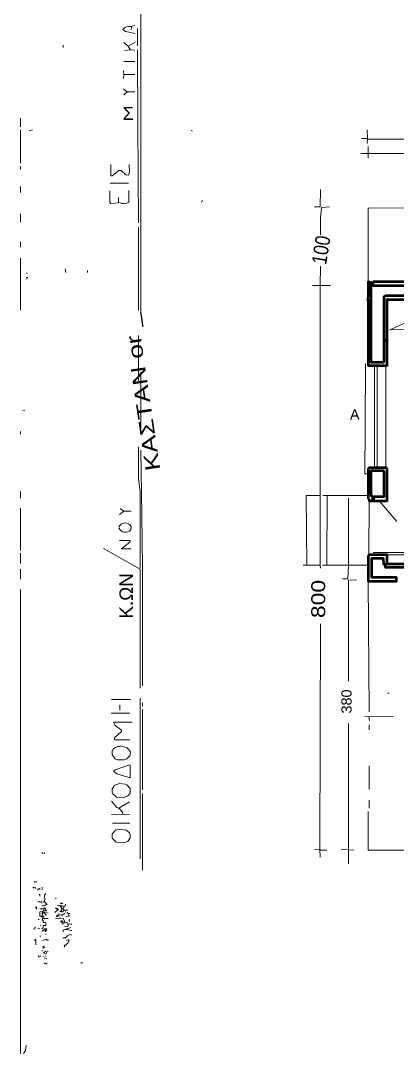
# Model space of a CAD drawing. Header units: metres. Extents: x 0.1 to 33.2, y 0 to 25.4.
# Drawn here: x 0.1 to 5.45, y 0.02 to 14.66 of the extents above; entities that cross this region are included whole.
import ezdxf

# ---------------------------------------------------------------- set-up
doc = ezdxf.new("R2010")
doc.units = ezdxf.units.M
for name, color, linetype, lineweight in [('P2D_GRAMMES', 7, 'Continuous', 18), ('P2D_MIKRA', 8, 'Continuous', 13), ('P2D_TOIXOI', 7, 'Continuous', 50), ('P2D_TOXA', 7, 'Continuous', 18)]:
    doc.layers.add(name, color=color, linetype=linetype, lineweight=lineweight)
doc.layers.add('P2D_KEIMENA', color=7, linetype='Continuous')
doc.styles.add('ARIAL', font='arial.ttf')

msp = doc.modelspace()

# ---------------------------------------------------------------- linework, layer by layer
at = {"layer": 'P2D_GRAMMES'}
for p, q in [((1.809956, 16.386175), (1.809956, 10.506075)), ((1.76236, 14.544675), (1.76236, 14.303375)), ((1.565275, 14.347825), (1.628775, 14.297025)), ((1.730375, 14.354175), (1.628775, 14.297025)), ((1.660525, 14.246225), (1.724025, 14.241264)), ((1.565275, 14.077335), (1.724025, 14.077335)), ((1.56467, 13.954125), (1.565275, 13.896975)), ((1.565275, 13.896975), (1.56467, 13.839825)), ((1.565275, 13.896975), (1.724025, 13.896975)), ((1.56467, 13.693775), (1.616075, 13.649325)), ((1.615278, 13.650014), (1.724025, 13.650936)), ((0.103301, 13.274675), (0.103301, 13.154025)), ((0.103301, 13.109575), (0.103301, 12.639675)), ((4.937125, 12.988925), (5.025546, 12.989211)), ((5.02587, 12.982567), (5.019675, 12.919075)), ((4.930775, 12.77724), (5.032375, 12.77724)), ((5.03493, 12.874625), (5.032375, 12.77724)), ((5.032375, 12.77724), (7.699375, 12.77724)), ((5.032375, 12.77724), (5.03493, 12.709525)), ((1.374775, 12.354284), (1.635125, 12.354284)), ((1.637903, 12.252325), (1.637903, 12.087225)), ((0.103301, 11.922125), (0.103301, 11.801475)), ((1.773254, 11.731625), (1.773254, 10.550525)), ((0.103301, 11.293475), (0.103301, 10.556875)), ((4.357899, 11.179175), (4.352925, 10.9058)), ((4.244975, 10.9058), (4.352925, 10.9058)), ((4.352925, 10.9058), (4.498975, 10.9058)), ((4.352925, 10.9058), (4.352925, 7.929151)), ((5.692775, 10.436225), (5.337175, 10.271125)), ((5.354787, 10.279302), (6.194425, 10.264775)), ((1.773254, 10.194925), (1.773254, 9.553575)), ((1.809956, 9.674225), (1.809956, 8.791575)), ((5.12445, 9.768884), (5.12445, 8.340725)), ((5.16255, 9.768884), (5.16255, 8.319391)), ((5.286375, 9.768884), (5.286297, 8.318579)), ((4.352925, 7.929151), (4.352925, 6.938919)), ((4.45135, 7.929151), (5.013325, 7.929151)), ((5.048722, 7.85495), (5.0419, 7.0866)), ((5.191125, 7.85495), (5.438775, 7.559675)), ((0.103301, 7.750175), (0.103301, 7.146925)), ((1.565275, 7.705725), (1.508125, 7.661275)), ((1.514475, 7.743825), (1.565275, 7.705725)), ((1.565275, 7.705725), (1.673225, 7.705725)), ((1.673225, 7.489825), (1.666875, 7.439025)), ((5.838825, 7.121525), (5.102225, 7.11835)), ((0.103301, 6.886575), (0.103301, 6.740525)), ((4.111625, 6.938919), (4.162425, 6.938919)), ((4.162425, 6.938919), (4.352925, 6.938919)), ((4.352925, 6.938919), (4.357899, 6.899275)), ((4.384675, 6.938919), (4.448175, 6.938919)), ((0.103301, 6.594475), (0.103301, 0.022225)), ((5.03493, 6.71481), (5.048722, 4.860925)), ((4.357899, 6.111875), (4.346575, 2.917825)), ((1.393825, 5.038725), (1.660525, 5.038725)), ((1.799194, 5.057775), (1.799194, 2.778125)), ((1.387475, 4.84418), (1.654175, 4.84418)), ((1.834445, 4.899025), (1.834445, 3.756025)), ((4.987925, 4.797425), (5.045075, 4.791075)), ((5.387975, 4.794699), (5.045075, 4.791075)), ((5.045075, 4.791075), (5.051425, 4.740275)), ((5.048722, 4.098925), (5.048722, 3.762375)), ((1.834445, 3.705225), (1.834445, 2.619375)), ((1.647825, 3.584575), (1.495425, 3.495675)), ((5.048722, 3.609975), (5.048722, 3.495675)), ((1.393825, 3.406775), (1.552575, 3.413125)), ((1.406525, 3.286165), (1.654175, 3.286165)), ((4.347473, 2.901657), (4.448175, 2.902312)), ((0.447675, 2.200275), (0.434975, 2.181225)), ((0.461645, 2.289175), (0.441325, 2.263775)), ((0.441325, 2.251075), (0.447675, 2.200275)), ((0.444764, 2.223565), (0.447675, 2.200275)), ((0.438498, 2.114388), (0.422275, 2.110798)), ((0.631825, 2.054225), (0.587375, 2.016125)), ((0.669925, 2.105025), (0.676275, 2.092325)), ((0.688975, 2.110798), (0.676275, 2.092325)), ((0.681311, 2.066925), (0.681311, 2.047875)), ((0.720725, 2.05105), (0.695325, 2.028825)), ((0.447675, 2.016125), (0.492125, 2.009775)), ((0.708025, 1.934369), (0.657225, 1.939925)), ((0.695325, 2.028825), (0.705328, 2.037577)), ((0.708025, 1.934369), (0.733425, 1.882775)), ((0.784225, 1.990725), (0.790575, 1.9685)), ((0.428625, 1.875518), (0.454025, 1.875518)), ((0.796925, 1.857375), (0.815975, 1.854553)), ((0.790575, 1.711325), (0.828675, 1.698625)), ((0.733425, 1.554163), (0.746125, 1.554163)), ((0.733425, 1.554163), (0.746125, 1.554163))]:
    msp.add_line(p, q, dxfattribs=at)
for points in [[(1.552575, 14.531975), (1.590675, 14.506575), (1.730375, 14.474825)], [(1.724025, 14.595475), (1.679575, 14.576425), (1.673225, 14.531975)], [(1.628775, 14.297025), (1.660525, 14.246225), (1.577975, 14.233525)], [(1.76236, 14.246225), (1.767807, 13.192125), (1.773254, 11.795125)], [(1.616075, 13.649325), (1.565275, 13.604875), (1.565275, 13.604875)], [(5.019675, 13.109575), (5.026025, 12.9794), (9.369425, 12.9794)], [(1.381125, 12.620625), (1.381125, 12.460514), (1.400175, 12.460514), (1.495425, 12.533025), (1.527175, 12.533025), (1.597025, 12.474575), (1.635125, 12.468225), (1.647825, 12.512675), (1.641475, 12.620625)], [(1.368425, 12.245975), (1.368425, 12.080875), (1.381125, 12.068175), (1.490663, 12.074525), (1.490663, 12.150725)], [(4.357899, 12.265025), (4.352925, 12.019794), (4.270375, 12.019794)], [(4.486275, 12.017375), (4.371975, 12.011025), (4.357899, 11.858625), (4.357899, 11.623675)], [(10.838651, 11.973006), (9.667875, 11.973006), (9.439275, 11.988632), (7.985125, 11.988632), (7.648575, 11.996653), (5.051425, 12.004675), (5.03493, 11.998325), (5.03493, 10.955653)], [(4.99745, 9.801225), (4.992688, 8.905875), (4.987925, 8.234051), (5.013325, 8.234051)], [(1.809956, 8.569325), (1.822201, 7.648575), (1.834445, 6.911975), (1.834445, 5.229225)], [(4.352925, 7.929151), (4.156349, 7.929151), (4.162425, 6.938919)], [(4.391025, 7.929151), (4.45135, 7.929151), (4.448175, 6.938919)], [(4.752542, 7.889875), (4.752542, 6.938919), (4.448175, 6.938919)], [(1.279525, 7.178675), (1.799194, 6.886575), (1.799194, 5.197475)], [(1.508125, 7.290984), (1.657183, 7.290984), (1.657183, 7.273925), (1.533525, 7.172325), (1.666875, 7.172325)], [(5.838825, 7.121525), (5.864225, 7.115175), (5.857875, 7.088505), (5.301989, 7.088505)], [(4.670425, 6.747815), (4.746625, 6.747815), (4.752542, 6.938919), (5.013325, 6.938919)], [(4.752542, 5.299075), (4.752542, 6.727825), (4.867275, 6.733507)], [(1.685925, 4.714875), (1.419225, 4.714875), (1.444625, 4.670425), (1.535642, 4.600575), (1.535642, 4.581525), (1.433262, 4.492625), (1.433262, 4.464109), (1.654175, 4.464109)], [(4.752542, 4.695825), (4.752542, 2.917825), (4.651375, 2.911475)], [(1.520825, 4.378325), (1.616075, 4.352925), (1.660525, 4.295775), (1.654175, 4.238625), (1.609725, 4.194175), (1.571625, 4.181475), (1.476375, 4.181475), (1.444625, 4.194175), (1.400175, 4.251325), (1.400175, 4.308475)], [(1.393825, 3.597275), (1.470025, 3.508375), (1.495425, 3.495675)], [(1.495425, 3.495675), (1.546225, 3.438525), (1.552575, 3.413125), (1.647825, 3.406775)], [(5.03493, 3.451225), (5.03493, 2.902312), (6.111649, 2.902312)], [(4.352925, 2.803525), (4.346575, 2.917825), (4.270375, 2.911475)], [(4.752542, 2.708275), (4.752542, 2.905125), (4.829175, 2.902312)], [(0.441325, 2.263775), (0.441325, 2.251075), (0.441325, 2.263775)], [(0.384175, 2.072481), (0.377825, 2.072481), (0.415925, 2.072481), (0.434975, 2.073275), (0.447675, 2.085975), (0.461645, 2.060575), (0.461645, 2.041525)], [(0.441325, 2.171065), (0.473075, 2.136775), (0.479425, 2.130425), (0.466725, 2.130425), (0.447675, 2.117725), (0.428625, 2.110798), (0.415925, 2.110798), (0.403225, 2.117725), (0.403225, 2.117725)], [(0.434975, 2.073275), (0.428625, 2.05105), (0.422275, 2.041525), (0.47625, 2.041525), (0.47625, 2.041525)], [(0.625475, 2.124075), (0.638175, 2.111375), (0.657225, 2.117725), (0.669925, 2.105025)], [(0.669925, 2.105025), (0.682625, 2.110798), (0.695325, 2.110798), (0.720725, 2.105025)], [(0.676275, 2.092325), (0.688975, 2.079625), (0.681311, 2.066925)], [(0.720725, 2.105025), (0.701675, 2.072481), (0.685403, 2.076053)], [(0.701675, 2.072481), (0.720725, 2.05105), (0.771525, 2.05105)], [(0.739775, 2.124075), (0.733425, 2.111375), (0.720725, 2.105025)], [(0.739775, 2.124075), (0.739775, 2.136775), (0.739775, 2.124075)], [(0.376767, 2.022475), (0.376767, 2.009775), (0.376767, 2.028825), (0.415925, 2.035175), (0.409575, 2.016125), (0.409575, 1.997075)], [(0.396875, 1.965325), (0.376767, 1.9685), (0.376767, 2.003425), (0.376767, 1.990725)], [(0.409575, 1.997075), (0.415925, 1.971675), (0.396875, 1.965325)], [(0.428625, 1.9685), (0.434975, 1.9685), (0.422275, 1.965325), (0.409575, 1.952625), (0.396875, 1.965325)], [(0.415925, 1.927225), (0.415925, 1.946275), (0.428625, 1.939925), (0.415925, 1.927225), (0.409575, 1.914525), (0.422275, 1.901825), (0.422275, 1.875518), (0.454025, 1.875518), (0.466725, 1.857375), (0.461645, 1.844675), (0.461645, 1.831975), (0.434975, 1.833161), (0.422275, 1.833161), (0.422275, 1.802765), (0.403225, 1.786731), (0.403225, 1.786731)], [(0.447675, 2.016125), (0.428625, 2.022475), (0.415925, 2.009775), (0.409575, 1.997075)], [(0.492125, 1.934369), (0.460375, 1.934369), (0.441325, 1.933575), (0.434975, 1.927225), (0.460375, 1.934369)], [(0.447675, 2.016125), (0.441325, 2.003425), (0.461645, 1.990725)], [(0.461645, 1.990725), (0.461645, 1.978025), (0.461645, 1.990725)], [(0.600075, 1.927225), (0.625475, 1.933575), (0.638175, 1.927225), (0.657225, 1.939925)], [(0.681311, 2.047875), (0.657225, 2.028825), (0.657225, 2.028825)], [(0.657225, 1.939925), (0.663575, 1.946275), (0.657225, 1.939925)], [(0.701675, 1.965325), (0.669925, 1.984375), (0.714375, 1.997075), (0.727075, 2.009775), (0.727075, 2.009775)], [(0.681311, 2.047875), (0.681311, 2.028825), (0.695325, 2.028825)], [(0.733425, 2.027238), (0.746125, 2.027238), (0.733425, 2.027238)], [(0.790575, 1.9685), (0.771525, 1.9685), (0.746125, 1.958975)], [(0.758825, 2.009775), (0.765175, 2.016125), (0.777875, 2.003425), (0.790575, 2.003425)], [(0.790575, 2.003425), (0.803275, 2.003425), (0.790575, 2.003425)], [(0.346075, 1.793875), (0.377825, 1.787525), (0.377825, 1.787525)], [(0.47625, 1.786731), (0.441325, 1.786731), (0.422275, 1.755775), (0.409575, 1.768475), (0.409575, 1.768475)], [(0.466725, 1.786731), (0.47625, 1.786731), (0.466725, 1.762125), (0.454025, 1.749425), (0.447675, 1.755775), (0.460375, 1.786731)], [(0.701675, 1.851025), (0.695325, 1.857375), (0.733425, 1.882775), (0.765175, 1.870075), (0.777875, 1.854553), (0.796925, 1.857375)], [(0.70866, 1.743075), (0.70866, 1.768475), (0.758825, 1.787525), (0.771525, 1.786731), (0.803275, 1.800225), (0.809625, 1.806575), (0.803275, 1.800225)], [(0.796925, 1.857375), (0.784225, 1.851025), (0.771525, 1.819275), (0.727075, 1.812925)], [(0.733746, 1.778001), (0.784225, 1.774825), (0.815975, 1.763395)], [(0.815975, 1.854553), (0.828675, 1.854553), (0.815975, 1.854553)], [(0.815975, 1.763395), (0.828675, 1.763395), (0.815975, 1.763395)], [(0.746125, 1.554163), (0.752475, 1.571625), (0.771525, 1.582208), (0.790575, 1.616075), (0.784225, 1.628775), (0.752475, 1.622425)], [(0.733425, 1.554163), (0.720725, 1.554163), (0.727075, 1.539875)], [(0.727075, 1.539875), (0.727075, 1.527175), (0.727075, 1.539875)]]:
    msp.add_lwpolyline(points, dxfattribs=at)
for points in [[(1.419225, 4.022725), (1.444625, 4.041775), (1.647825, 4.111625), (1.657183, 4.105275), (1.657183, 3.927475), (1.470025, 3.984625)], [(1.419225, 3.794125), (1.431925, 3.819525), (1.508125, 3.844925), (1.584325, 3.838575), (1.609725, 3.825875), (1.657183, 3.775075), (1.657183, 3.711575), (1.622425, 3.673475), (1.571625, 3.648075), (1.463675, 3.654425), (1.412875, 3.698875), (1.400175, 3.724275), (1.400175, 3.768725)], [(1.508125, 3.197225), (1.603375, 3.184525), (1.647825, 3.146425), (1.657183, 3.121025), (1.657183, 3.076575), (1.622425, 3.025775), (1.565275, 3.006725), (1.457325, 3.013075), (1.400175, 3.070225), (1.400175, 3.127375), (1.450975, 3.184525)], [(0.434975, 2.181225), (0.441325, 2.171065), (0.428625, 2.171065)], [(0.631825, 2.054225), (0.60325, 2.073275), (0.60325, 2.085975), (0.612775, 2.079625), (0.638175, 2.066925)]]:
    msp.add_lwpolyline(points, close=True, dxfattribs=at)
at = {"layer": 'P2D_MIKRA'}
for p, q in [((0.70866, 14.309725), (0.70866, 14.277975)), ((0.269875, 13.109575), (0.225425, 13.103225)), ((2.524125, 13.103225), (2.543175, 13.090525)), ((0.103301, 12.595225), (0.103301, 12.550775)), ((0.103301, 12.309475), (0.103301, 12.220575)), ((0.103301, 11.522075), (0.103301, 11.445875)), ((0.733425, 11.141075), (0.746125, 11.090275)), ((1.050925, 11.115675), (1.050925, 11.090275)), ((0.136525, 9.134475), (0.161925, 9.128125)), ((0.103301, 8.836025), (0.103301, 8.797925)), ((0.103301, 7.985125), (0.103301, 7.889875)), ((0.103301, 7.108825), (0.103301, 6.962775)), ((5.324475, 5.133975), (5.311775, 5.121275)), ((1.834445, 4.987925), (1.834445, 4.943475)), ((1.508352, 4.962525), (1.508352, 4.886325)), ((5.048722, 4.676775), (5.048722, 4.606925)), ((0.441325, 2.867025), (0.441325, 2.854325)), ((0.409575, 2.378075), (0.409575, 2.365375)), ((0.365125, 2.276475), (0.377825, 2.270125)), ((0.376767, 2.263775), (0.376767, 2.251075)), ((0.60325, 2.225675), (0.60325, 2.212975)), ((0.409575, 2.162175), (0.409575, 2.149475)), ((0.352425, 1.9177), (0.365125, 1.9177)), ((0.384175, 1.833161), (0.396875, 1.833161)), ((0.454025, 1.712099), (0.466725, 1.712099)), ((0.415925, 1.400175), (0.428625, 1.400175)), ((0.434975, 1.374775), (0.473075, 1.368425)), ((0.955675, 1.304925), (0.987425, 1.304925))]:
    msp.add_line(p, q, dxfattribs=at)
for points in [[(2.689225, 12.106275), (2.676525, 12.106275), (2.670175, 12.087225)], [(0.190954, 11.071225), (0.190954, 11.083925), (0.190954, 11.071225)], [(0.206375, 11.016297), (0.190954, 11.016297), (0.190954, 10.995025)], [(1.773254, 8.620125), (1.773254, 8.169275), (1.799194, 7.985125), (1.799194, 6.899275)], [(0.409575, 2.873375), (0.409575, 2.860675), (0.428625, 2.854325)], [(0.307975, 2.371725), (0.288925, 2.378075), (0.276225, 2.365375)], [(0.333375, 2.454275), (0.301625, 2.454275), (0.301625, 2.441575)], [(0.314325, 2.371725), (0.320675, 2.365375), (0.307975, 2.365375)], [(0.346075, 2.333625), (0.346075, 2.346325), (0.365125, 2.359025), (0.371475, 2.352675), (0.376767, 2.359025), (0.376767, 2.346325)], [(0.409575, 2.352675), (0.409575, 2.339975), (0.409575, 2.352675)], [(0.333375, 2.096135), (0.314325, 2.096135), (0.333375, 2.066925)], [(0.352425, 2.181225), (0.358775, 2.171065), (0.403225, 2.171065)], [(0.669925, 2.143125), (0.676275, 2.155825), (0.701675, 2.143125)], [(0.625475, 1.984375), (0.612775, 1.965325), (0.619125, 1.958975), (0.631825, 1.971675)], [(0.650875, 1.997075), (0.644525, 2.003425), (0.644525, 1.990725), (0.650875, 1.984375), (0.638175, 1.971675), (0.650875, 1.965325)], [(0.803275, 1.920875), (0.790575, 1.908175), (0.796925, 1.889125)], [(0.320675, 1.802765), (0.301625, 1.802765), (0.288925, 1.781175), (0.295275, 1.774825)], [(0.682625, 1.901825), (0.669925, 1.895475), (0.688975, 1.876425), (0.708025, 1.889125)], [(0.682625, 1.900918), (0.695325, 1.900918), (0.682625, 1.900918)], [(0.301625, 1.622425), (0.314325, 1.635125), (0.320675, 1.628775), (0.320675, 1.558925)], [(0.377825, 1.680845), (0.390525, 1.680845), (0.377825, 1.680845)], [(0.415925, 1.622425), (0.466725, 1.641475), (0.485775, 1.622425)], [(0.485775, 1.626014), (0.498475, 1.626014), (0.485775, 1.626014)], [(0.714375, 1.659001), (0.701675, 1.659001), (0.714375, 1.659001)], [(0.784225, 1.698625), (0.733425, 1.659001), (0.720725, 1.659001)], [(0.409575, 1.482725), (0.409575, 1.470025), (0.409575, 1.482725)], [(0.415925, 1.539875), (0.441325, 1.527175), (0.422275, 1.514475), (0.415925, 1.520825)], [(0.460375, 1.470025), (0.428625, 1.444625), (0.460375, 1.425575), (0.473075, 1.457325), (0.492125, 1.463675), (0.485775, 1.470025)], [(0.390525, 1.400175), (0.358775, 1.400175), (0.358775, 1.387475)], [(0.441325, 1.292225), (0.447675, 1.304925), (0.466725, 1.292225)], [(0.466725, 1.292225), (0.479425, 1.292225), (0.466725, 1.292225)], [(0.180975, 0.136525), (0.174625, 0.060325), (0.142875, 0.022225)]]:
    msp.add_lwpolyline(points, dxfattribs=at)
msp.add_lwpolyline([(0.460375, 1.400175), (0.461645, 1.406525), (0.461645, 1.393825)], close=True, dxfattribs=at)
at = {"layer": 'P2D_TOIXOI'}
for points in [[(5.03555, 10.955653), (5.03493, 10.955653), (5.03493, 10.785544), (5.03555, 10.785544), (5.0292, 10.6934), (5.076183, 10.68705), (5.076183, 10.757061), (5.07365, 10.757061), (5.076183, 10.7569), (5.076183, 10.9474)], [(5.09905, 10.955653), (5.09905, 10.9058), (6.042297, 10.9058), (6.042297, 10.90295), (6.161345, 10.9093), (6.161345, 10.861123), (6.16585, 10.861123), (6.1595, 10.76325), (6.15315, 10.7569), (6.042297, 10.76325), (6.042297, 10.70715), (6.20395, 10.70715), (6.210019, 10.7315), (6.210019, 10.80135), (6.210019, 10.80135), (6.210019, 10.955653), (6.161345, 10.955653), (6.161345, 10.955653), (5.1435, 10.955653), (5.1435, 10.955653)], [(5.2832, 10.757061), (5.253725, 10.7442), (5.253725, 10.125075), (5.301989, 10.125075), (5.301989, 10.71245), (5.3086, 10.70715), (5.919289, 10.70715), (5.919289, 10.757061)], [(5.03493, 10.6807), (5.03493, 10.621963), (5.03493, 10.621963), (5.03493, 10.521061), (5.076183, 10.521061), (5.076183, 10.6807)], [(5.03493, 10.521061), (5.03493, 10.288764), (5.076183, 10.288764), (5.076183, 10.521061)], [(5.03493, 10.288764), (5.03493, 9.77265), (5.03555, 9.768884), (5.08333, 9.768884), (5.08333, 9.768884), (5.301989, 9.768884), (5.301989, 10.125075), (5.253725, 10.125075), (5.253725, 9.82345), (5.2451, 9.812524), (5.076183, 9.812524), (5.076183, 9.877612), (5.07365, 9.877612), (5.076183, 9.8806), (5.076183, 9.936956), (5.076183, 9.936956), (5.076183, 10.262528), (5.076183, 10.262528), (5.076183, 10.288764)], [(5.18795, 8.319391), (5.0419, 8.319391), (5.03493, 8.3058), (5.03493, 8.04926), (5.03493, 8.04926), (5.03493, 7.8867), (5.048722, 7.86765), (5.048722, 7.85495), (5.09905, 7.85495), (5.09905, 7.907523), (5.08333, 7.907523), (5.08333, 7.929151), (5.076183, 7.929151), (5.076183, 8.282762), (5.2451, 8.282762), (5.253725, 8.2677), (5.253725, 7.907523), (5.11175, 7.907523), (5.1054, 7.85495), (5.301989, 7.85495), (5.301989, 7.9121), (5.301989, 7.93115), (5.301989, 8.3058), (5.2959, 8.3185)], [(5.1054, 7.088505), (5.0419, 7.0866), (5.03493, 7.0612), (5.03493, 6.71481), (5.4356, 6.71481), (5.4356, 6.76395), (5.08333, 6.76395), (5.08333, 6.857529), (5.08333, 6.857529), (5.08333, 7.038278), (5.2451, 7.038278), (5.25145, 6.957312), (5.27685, 6.957312), (5.27685, 6.910789), (6.097307, 6.910789), (6.097307, 6.957312), (5.301989, 6.957312), (5.301989, 7.088505)]]:
    msp.add_lwpolyline(points, close=True, dxfattribs=at)
at = {"layer": 'P2D_TOXA'}
for centre, radius, start, end in [((1.650343, 14.447687), 0.129863, 80.385976, 139.234455), ((1.568244, 12.219121), 0.153639, 245.312159, 299.039776), ((1.590001, 7.506342), 0.099452, 201.956294, 318.792058), ((1.585233, 7.44591), 0.094872, 26.523022, 155.767019), ((1.498901, 4.269789), 0.102214, 81.33445, 158.602271)]:
    msp.add_arc(centre, radius, start, end, dxfattribs=at)

# ---------------------------------------------------------------- texts
at = {"layer": 'P2D_KEIMENA', "attachment_point": 7, "style": 'ARIAL'}
for s, insert, char_height in [('Σ', (1.5494, 13.25245), 0.18415), ('Α', (4.7752, 9.0043), 0.14605)]:
    msp.add_mtext(s, dxfattribs=dict(at, insert=insert, char_height=char_height))
for s, insert, char_height, rotation in [('\\W0.83;100', (4.44028, 11.190836), 0.210116, 80.9431754), ('\\W1.31;ΚΑΣΤΑΝ or _', (2.143866, 8.302772), 0.206939, 98.3591138), ('Κ.ΩΝ', (1.69545, 6.1849), 0.1905, 90), ('\\W1.18;800', (4.42595, 6.19125), 0.19685, 90), ('380', (4.8006, 4.8387), 0.14605, 90)]:
    msp.add_mtext(s, dxfattribs=dict(at, insert=insert, char_height=char_height, rotation=rotation))

doc.saveas('drawing.dxf')
